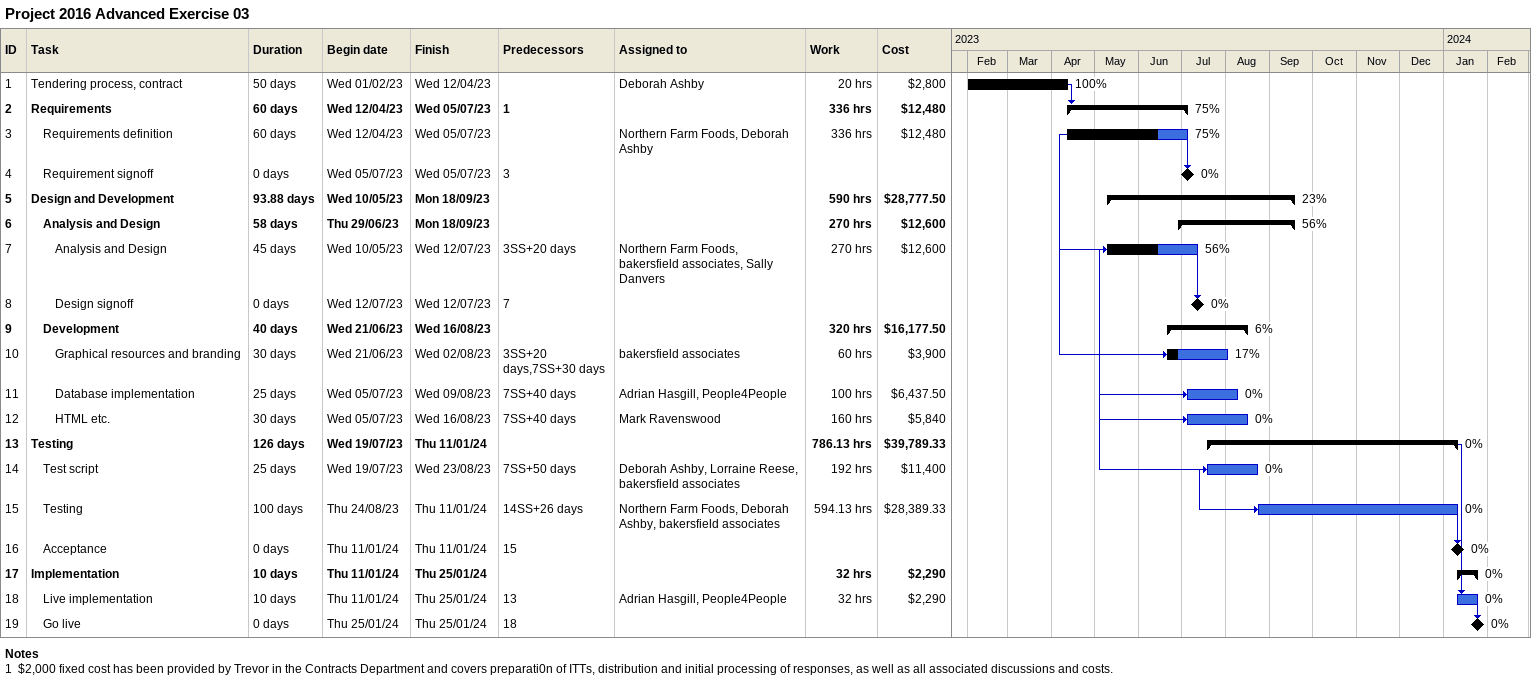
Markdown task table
Project 2016 Advanced Exercise 03

| ID | Level | Task | Duration | Start | Finish | Predecessors | Resources | % complete | Work (h) | Cost ($) |
|---|---|---|---|---|---|---|---|---|---|---|
| 1 | 1 | Tendering process, contract | 50d | 2023-02-01 | 2023-04-12 |  | Deborah Ashby | 100 | 20 | 2800 |
| 2 | 1 | **Requirements** | 60d | 2023-04-12 | 2023-07-05 | 1 |  | 75 | 336 | 12480 |
| 3 | 2 | Requirements definition | 60d | 2023-04-12 | 2023-07-05 |  | Northern Farm Foods, Deborah Ashby | 75 | 336 | 12480 |
| 4 | 2 | Requirement signoff | 0d | 2023-07-05 | 2023-07-05 | 3 |  | 0 |  |  |
| 5 | 1 | **Design and Development** | 93.88d | 2023-05-10 | 2023-09-18 |  |  | 23 | 590 | 28777.50 |
| 6 | 2 | **Analysis and Design** | 58d | 2023-06-29 | 2023-09-18 |  |  | 56 | 270 | 12600 |
| 7 | 3 | Analysis and Design | 45d | 2023-05-10 | 2023-07-12 | 3SS+20d | Northern Farm Foods, bakersfield associates, Sally Danvers | 56 | 270 | 12600 |
| 8 | 3 | Design signoff | 0d | 2023-07-12 | 2023-07-12 | 7 |  | 0 |  |  |
| 9 | 2 | **Development** | 40d | 2023-06-21 | 2023-08-16 |  |  | 6 | 320 | 16177.50 |
| 10 | 3 | Graphical resources and branding | 30d | 2023-06-21 | 2023-08-02 | 3SS+20d, 7SS+30d | bakersfield associates | 17 | 60 | 3900 |
| 11 | 3 | Database implementation | 25d | 2023-07-05 | 2023-08-09 | 7SS+40d | Adrian Hasgill, People4People | 0 | 100 | 6437.50 |
| 12 | 3 | HTML etc. | 30d | 2023-07-05 | 2023-08-16 | 7SS+40d | Mark Ravenswood | 0 | 160 | 5840 |
| 13 | 1 | **Testing** | 126d | 2023-07-19 | 2024-01-11 |  |  | 0 | 786.13 | 39789.33 |
| 14 | 2 | Test script | 25d | 2023-07-19 | 2023-08-23 | 7SS+50d | Deborah Ashby, Lorraine Reese, bakersfield associates | 0 | 192 | 11400 |
| 15 | 2 | Testing | 100d | 2023-08-24 | 2024-01-11 | 14SS+26d | Northern Farm Foods, Deborah Ashby, bakersfield associates | 0 | 594.13 | 28389.33 |
| 16 | 2 | Acceptance | 0d | 2024-01-11 | 2024-01-11 | 15 |  | 0 |  |  |
| 17 | 1 | **Implementation** | 10d | 2024-01-11 | 2024-01-25 |  |  | 0 | 32 | 2290 |
| 18 | 2 | Live implementation | 10d | 2024-01-11 | 2024-01-25 | 13 | Adrian Hasgill, People4People | 0 | 32 | 2290 |
| 19 | 2 | Go live | 0d | 2024-01-25 | 2024-01-25 | 18 |  | 0 |  |  |

Notes
- 1: $2,000 fixed cost has been provided by Trevor in the Contracts Department and covers preparati0n of ITTs, distribution and initial processing of responses, as well as all associated discussions and costs.
